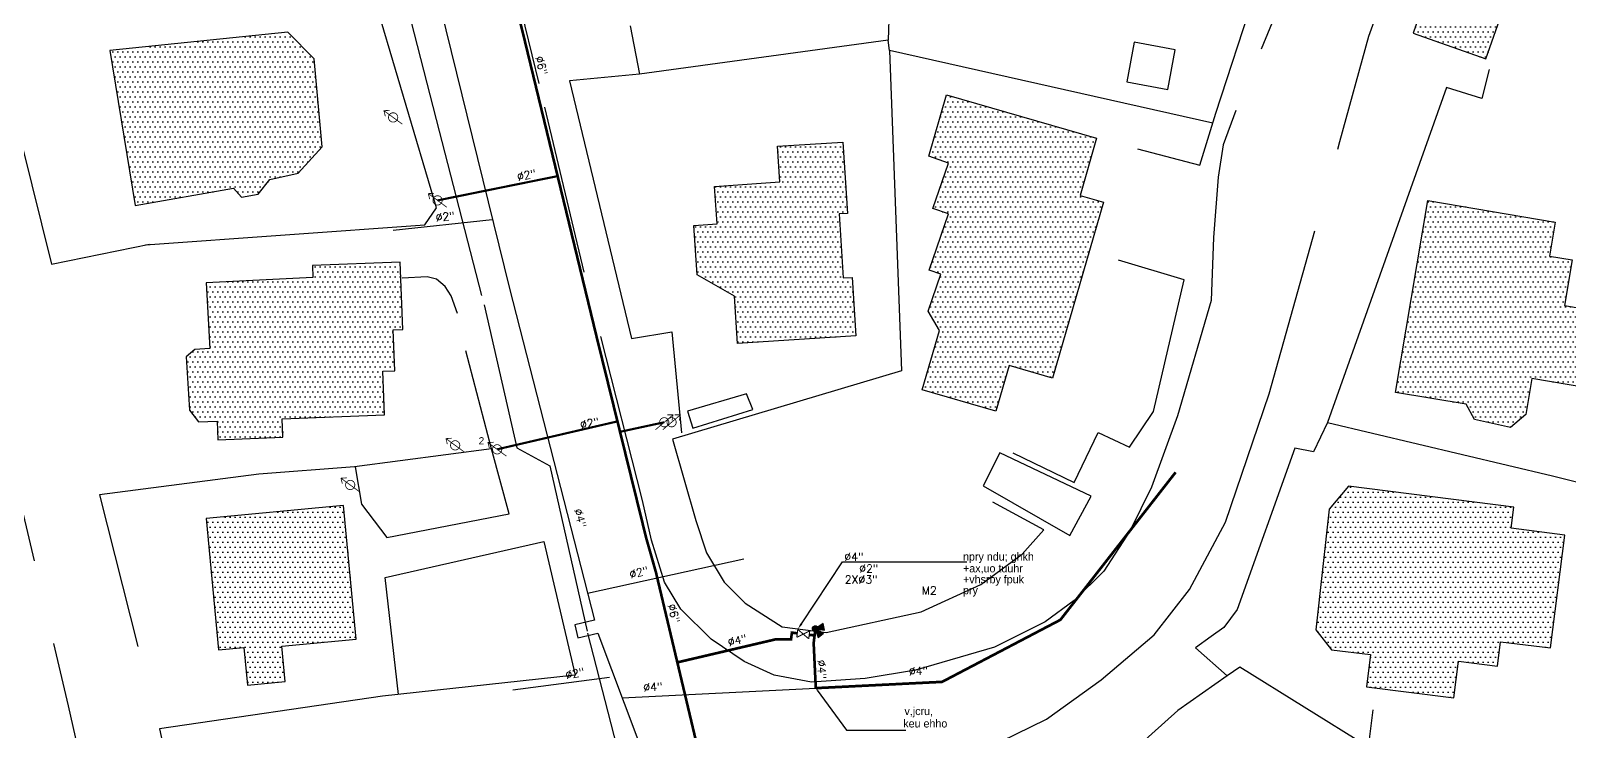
# Model space of a CAD drawing. Header units: metres. Extents: x 222509 to 223547, y 765290 to 766147.
# Drawn here: x 222959.5 to 223074.8, y 765576.1 to 765628.6 of the extents above; entities that cross this region are included whole.
import ezdxf
from ezdxf import colors
from ezdxf.entities.mleader import LeaderData, LeaderLine
from ezdxf.math import Vec2, Vec3

# ---------------------------------------------------------------- set-up
doc = ezdxf.new("R2010")
doc.units = ezdxf.units.M
doc.linetypes.add('DASHED', pattern=[19.05, 12.7, -6.35])
for name, color, linetype in [('M2200', 8, 'Continuous'), ('M2299', 9, 'Continuous'), ('M2412', 253, 'Continuous'), ('M2602', 8, 'Continuous'), ('maim kayam', 140, 'DASHED'), ('maim metuhnan', 150, 'Continuous'), ('maim metuhnan 2', 150, 'Continuous'), ('maim metuhnan 4', 150, 'Continuous'), ('maim metuhnan 6', 150, 'Continuous'), ('Maim-Kayam-Betol', 140, 'reka-biyuv$0$Reka_new$0$X_LINE-DASH2'), ('TEXT-13', 13, 'Continuous'), ('text-maim', 13, 'Continuous')]:
    doc.layers.add(name, color=color, linetype=linetype)
for name, color, linetype, lineweight in [('M2207', 8, 'Continuous', 25), ('M2401', 8, 'DASHED', 25), ('M2404', 8, 'DASHED', 25), ('M2605', 8, 'Continuous', 25)]:
    doc.layers.add(name, color=color, linetype=linetype, lineweight=lineweight)
doc.styles.add('MIRYM', font='mirym.shx')
doc.styles.add('reka-biyuv$0$Reka_new$0$STANDARD', font='HEB')
doc.styles.add('S_COMPLEX', font='complex')
doc.styles.get("Standard").update_dxf_attribs({"font": 'arial.ttf'})
doc.linetypes.add('reka-biyuv$0$Reka_new$0$X_LINE-DASH2', pattern='A,0.5,-0.25,0.5,-0.0002,["X",reka-biyuv$0$Reka_new$0$STANDARD,S=0.3,R=0,X=0,Y=-0.14],-0.2', length=1.4502)
pattern_1 = [(0, (0, 0), (0.1875, 0.375), [0, -0.375])]

# ---------------------------------------------------------------- blocks, each defined once
blk = doc.blocks.new('makof-new')
at = {"linetype": 'ByBlock', "const_width": 0.08}
for points in [[(-0.45, 0.3), (-0.45, -0.3)], [(0.45, -0.3), (-0.45, 0.3)], [(-0.45, -0.3), (0.45, 0.3)], [(0.45, 0.3), (0.45, -0.3)]]:
    blk.add_lwpolyline(points, dxfattribs=at)
blk = doc.blocks.new('G$C5C498132')
for points in [[(-0.33, -0.29, 5.190473), (-0.44, 0.02), (-1.39, 0.06), (-1.05, -0.91)], [(0.11, -0.43, 5.190473), (-0.22, -0.38), (-0.69, -1.21), (0.34, -1.35)]]:
    blk.add_hatch(color=0).paths.add_polyline_path(points)
at = {"color": 0}
for p, q in [((-1.05, -0.91), (-1.39, 0.06)), ((-1.39, 0.06), (-0.44, 0.02)), ((-0.33, -0.29), (-1.05, -0.91)), ((-0.69, -1.21), (-0.22, -0.38)), ((0.34, -1.35), (-0.69, -1.21)), ((0.11, -0.43), (0.34, -1.35))]:
    blk.add_line(p, q, dxfattribs=at)
for start, end in [(284.0519, 240.4318), (284.0519, 177.5039), (221.124, 240.4318)]:
    blk.add_arc((0, 0), 0.439, start, end, dxfattribs=at)
blk = doc.blocks.new('*U19')
at = {"linetype": 'ByBlock', "const_width": 0.1}
for points in [[(-1.09, -0.92), (1.09, 0.92)], [(0.38, 0.92), (1.09, 0.92), (0.97, 0.22)]]:
    blk.add_lwpolyline(points, dxfattribs=at)
blk.add_lwpolyline([(-0.44, -0.37, 1), (0.44, 0.37, 1)], format="xyb", close=True, dxfattribs=at)
at = {"linetype": 'ByBlock'}
blk.add_attdef('MAD_MAIM', (-2.62, 1.26), '', height=1.08, dxfattribs=at)
blk = doc.blocks.new('*U16')
at = {"linetype": 'ByBlock', "const_width": 0.1}
for points in [[(-0.98, 0.15), (-1.15, 0.84), (-0.45, 0.89)], [(1.15, -0.84), (-1.15, 0.84)]]:
    blk.add_lwpolyline(points, dxfattribs=at)
blk.add_lwpolyline([(0.47, -0.34, 1), (-0.47, 0.34, 1)], format="xyb", close=True, dxfattribs=at)
at = {"linetype": 'ByBlock'}
blk.add_attdef('MAD_MAIM', (-2.62, 1.26), '', height=1.08, dxfattribs=at)
blk = doc.blocks.new('*U34')
at = {"linetype": 'ByBlock', "const_width": 0.1}
for points in [[(-1.09, -0.92), (1.09, 0.92)], [(0.38, 0.92), (1.09, 0.92), (0.97, 0.22)]]:
    blk.add_lwpolyline(points, dxfattribs=at)
blk.add_lwpolyline([(-0.44, -0.37, 1), (0.44, 0.37, 1)], format="xyb", close=True, dxfattribs=at)
at = {"linetype": 'ByBlock'}
blk.add_attdef('MAD_MAIM', (-2.62, 1.26), '', height=1.08, dxfattribs=at)
blk = doc.blocks.new('*U35')
at = {"linetype": 'ByBlock', "const_width": 0.1}
for points in [[(-0.98, 0.16), (-1.15, 0.85), (-0.44, 0.89)], [(1.15, -0.85), (-1.15, 0.85)]]:
    blk.add_lwpolyline(points, dxfattribs=at)
blk.add_lwpolyline([(0.47, -0.34, 1), (-0.47, 0.34, 1)], format="xyb", close=True, dxfattribs=at)
at = {"linetype": 'ByBlock'}
blk.add_attdef('MAD_MAIM', (-2.62, 1.26), '', height=1.08, dxfattribs=at)
blk = doc.blocks.new('G$CEBE070F1')
at = {"layer": 'M2299'}
h = blk.add_hatch(dxfattribs=at)
h.set_pattern_fill('DOTS', color=256, scale=6, style=0)
h.set_pattern_definition(pattern_1)
h.paths.add_polyline_path([(223063.12, 765628.39), (223068.57, 765626.47), (223070.4, 765631.66), (223072.28, 765630.06), (223073.3, 765631.26), (223077.65, 765627.58), (223078.57, 765628.68), (223080.02, 765627.46), (223085.63, 765628.61), (223085.49, 765629.31), (223088.99, 765630.03), (223088.23, 765633.72), (223087.75, 765633.62), (223086.95, 765637.54), (223083.26, 765636.78), (223082.58, 765640.07), (223083.74, 765641.12), (223080.6, 765644.6), (223081.62, 765647.35), (223079.58, 765650), (223076.71, 765647.79), (223070.78, 765642.37), (223064.94, 765633.56)])
h = blk.add_hatch(dxfattribs=at)
h.set_pattern_fill('DOTS', color=256, scale=6, style=0)
h.set_pattern_definition(pattern_1)
h.paths.add_polyline_path([(222965.41, 765627.09), (222967.3, 765615.48), (222974.69, 765616.77), (222975.27, 765616.1), (222976.52, 765616.32), (222977.4, 765617.42), (222979.53, 765617.89), (222981.32, 765619.87), (222980.72, 765626.48), (222978.76, 765628.46)])
h = blk.add_hatch(dxfattribs=at)
h.set_pattern_fill('DOTS', color=256, scale=6, style=0)
h.set_pattern_definition(pattern_1)
h.paths.add_polyline_path([(223028.15, 765623.77), (223039.39, 765620.53), (223038.15, 765616.23), (223039.9, 765615.72), (223036.09, 765602.54), (223032.83, 765603.48), (223031.84, 765600.06), (223026.32, 765601.65), (223027.61, 765606.11), (223026.76, 765607.56), (223027.71, 765610.32), (223026.83, 765610.62), (223028.28, 765614.85), (223027.11, 765615.26), (223028.28, 765618.66), (223026.82, 765619.17)])
h = blk.add_hatch(dxfattribs=at)
h.set_pattern_fill('DOTS', color=256, scale=6, style=0)
h.set_pattern_definition(pattern_1)
h.paths.add_polyline_path([(223015.47, 765619.92), (223020.36, 765620.23), (223020.71, 765614.89), (223020.08, 765614.85), (223020.39, 765610.05), (223021.06, 765610.09), (223021.35, 765605.72), (223012.48, 765605.14), (223012.25, 765608.68), (223009.45, 765610.28), (223009.19, 765613.98), (223010.95, 765614.1), (223010.75, 765616.9), (223015.64, 765617.25)])
h = blk.add_hatch(dxfattribs=at)
h.set_pattern_fill('DOTS', color=256, scale=6, style=0)
h.set_pattern_definition(pattern_1)
h.paths.add_polyline_path([(223061.8, 765601.47), (223064.24, 765615.86), (223073.78, 765614.24), (223073.35, 765611.69), (223075.05, 765611.4), (223074.47, 765607.99), (223077.13, 765607.53), (223076.16, 765601.81), (223072.03, 765602.51), (223071.57, 765599.8), (223070.44, 765598.84), (223067.73, 765599.43), (223067.1, 765600.58)])
h = blk.add_hatch(dxfattribs=at)
h.set_pattern_fill('DOTS', color=256, scale=6, style=0)
h.set_pattern_definition(pattern_1)
h.paths.add_polyline_path([(222972.64, 765609.67), (222972.9, 765604.75), (222971.77, 765604.69), (222971.14, 765604.14), (222971.38, 765600.13), (222972.06, 765599.25), (222973.46, 765599.31), (222973.51, 765597.92), (222978.39, 765598.11), (222978.34, 765599.48), (222986, 765599.78), (222985.87, 765603.06), (222986.78, 765603.09), (222986.66, 765606.16), (222987.37, 765606.18), (222987.17, 765611.24), (222980.61, 765610.99), (222980.64, 765610.09)])
h = blk.add_hatch(dxfattribs=at)
h.set_pattern_fill('DOTS', color=256, scale=6, style=0)
h.set_pattern_definition(pattern_1)
h.paths.add_polyline_path([(223055.84, 765583.66), (223057.01, 765582.18), (223059.93, 765581.81), (223059.63, 765579.4), (223066.19, 765578.58), (223066.54, 765581.32), (223069.46, 765580.95), (223069.69, 765582.78), (223073.42, 765582.31), (223074.49, 765590.77), (223070.47, 765591.28), (223070.67, 765592.87), (223058.27, 765594.43), (223056.82, 765592.71)])
h = blk.add_hatch(dxfattribs=at)
h.set_pattern_fill('DOTS', color=256, scale=6, style=0)
h.set_pattern_definition(pattern_1)
h.paths.add_polyline_path([(222972.63, 765592.02), (222973.56, 765582.17), (222975.46, 765582.35), (222975.73, 765579.53), (222978.56, 765579.79), (222978.31, 765582.45), (222983.88, 765582.98), (222982.93, 765592.99)])
at = {"layer": 'M2200'}
for points in [[(223063.12, 765628.39, 536.92), (223068.57, 765626.47, 537.09), (223070.4, 765631.66, 542.78), (223072.28, 765630.06, 542.78), (223073.3, 765631.26, 542.78), (223077.65, 765627.58, 542.78), (223078.57, 765628.68, 542.78), (223080.02, 765627.46, 542.78), (223085.63, 765628.61, 543.09), (223085.49, 765629.31, 543.09), (223088.99, 765630.03, 543.35), (223088.23, 765633.72, 543.35), (223087.75, 765633.62, 543.35), (223086.95, 765637.54, 543.35), (223083.26, 765636.78, 543.35), (223082.58, 765640.07, 543.19), (223083.74, 765641.12, 543.19), (223080.6, 765644.6, 543.06), (223081.62, 765647.35, 539.14), (223079.58, 765650, 539.14), (223076.71, 765647.79, 539.07), (223070.78, 765642.37, 539.07), (223064.94, 765633.56, 537.45)], [(222965.41, 765627.09, 526.42), (222967.3, 765615.48, 529.04), (222974.69, 765616.77, 529.21), (222975.27, 765616.1, 529.21), (222976.52, 765616.32, 529.19), (222977.4, 765617.42, 529.19), (222979.53, 765617.89, 529.19), (222981.32, 765619.87, 529.19), (222980.72, 765626.48, 529.19), (222978.76, 765628.46, 529.19)], [(223028.15, 765623.77, 537.86), (223039.39, 765620.53, 537.95), (223038.15, 765616.23, 537.95), (223039.9, 765615.72, 535.77), (223036.09, 765602.54, 538.87), (223032.83, 765603.48, 535.94), (223031.84, 765600.06, 534.74), (223026.32, 765601.65, 534.76), (223027.61, 765606.11, 538.5), (223026.76, 765607.56, 538.49), (223027.71, 765610.32, 538.49), (223026.83, 765610.62, 538.49), (223028.28, 765614.85, 538.07), (223027.11, 765615.26, 538.07), (223028.28, 765618.66, 538.07), (223026.82, 765619.17, 538.07)], [(223015.47, 765619.92, 539.71), (223020.36, 765620.23, 539.71), (223020.71, 765614.89, 539.71), (223020.08, 765614.85, 541.4), (223020.39, 765610.05, 540.05), (223021.06, 765610.09, 540.05), (223021.35, 765605.72, 540.05), (223012.48, 765605.14, 540.05), (223012.25, 765608.68, 539.53), (223009.45, 765610.28, 538.23), (223009.19, 765613.98, 537.91), (223010.95, 765614.1, 539.71), (223010.75, 765616.9, 539.71), (223015.64, 765617.25, 539.71)], [(223061.8, 765601.47, 548.79), (223064.24, 765615.86, 547.58), (223073.78, 765614.24, 547.76), (223073.35, 765611.69, 549.35), (223075.05, 765611.4, 548.95), (223074.47, 765607.99, 547.8), (223077.13, 765607.53, 547.8), (223076.16, 765601.81, 547.74), (223072.03, 765602.51, 548.88), (223071.57, 765599.8, 548.88), (223070.44, 765598.84, 548.88), (223067.73, 765599.43, 548.88), (223067.1, 765600.58, 548.88)], [(222972.64, 765609.67, 532.3), (222972.9, 765604.75, 530.8), (222971.77, 765604.69, 530.8), (222971.14, 765604.14, 530.8), (222971.38, 765600.13, 530.8), (222972.06, 765599.25, 530.8), (222973.46, 765599.31, 531.52), (222973.51, 765597.92, 531.52), (222978.39, 765598.11, 531.85), (222978.34, 765599.48, 532.56), (222986, 765599.78, 532.33), (222985.87, 765603.06, 532.33), (222986.78, 765603.09, 532.33), (222986.66, 765606.16, 530.96), (222987.37, 765606.18, 530.97), (222987.17, 765611.24, 530.69), (222980.61, 765610.99, 530.56), (222980.64, 765610.09, 532.35)], [(223055.84, 765583.66, 545.21), (223057.01, 765582.18, 545.21), (223059.93, 765581.81, 543.86), (223059.63, 765579.4, 543.86), (223066.19, 765578.58, 543.86), (223066.54, 765581.32, 545.22), (223069.46, 765580.95, 545.22), (223069.69, 765582.78, 545.22), (223073.42, 765582.31, 545.22), (223074.49, 765590.77, 545.22), (223070.47, 765591.28, 545.22), (223070.67, 765592.87, 545.22), (223058.27, 765594.43, 545.22), (223056.82, 765592.71, 545.22)], [(222972.63, 765592.02, 532.47), (222973.56, 765582.17, 532.47), (222975.46, 765582.35, 533.64), (222975.73, 765579.53, 532.89), (222978.56, 765579.79, 532.89), (222978.31, 765582.45, 532.53), (222983.88, 765582.98, 531.65), (222982.93, 765592.99, 531.46)]]:
    blk.add_polyline3d(points, close=True, dxfattribs=at)
at = {"layer": 'M2207'}
for points in [[(223042.21, 765627.72, 534.68), (223041.66, 765624.74, 534.68), (223044.73, 765624.17, 534.68), (223045.29, 765627.15, 534.68), (223042.21, 765627.72, 534.68)], [(223013.14, 765601.37, 531.87), (223008.73, 765600.05, 531.87), (223009.13, 765598.78, 531.98), (223013.61, 765600.18, 531.97), (223013.14, 765601.37, 531.87)]]:
    blk.add_polyline3d(points, close=True, dxfattribs=at)
at = {"layer": 'M2401'}
for points in [[(222958.79, 765638.64, 512.73), (222954.67, 765629.2, 511.97), (222953.76, 765627.23, 511.95), (222953.04, 765625.5, 512.11), (222952.49, 765622.92, 512.59), (222952.63, 765619.66, 513.33), (222954.16, 765611.33, 515.2), (222956.81, 765601.19, 517.34), (222962.29, 765577.98, 521.26), (222964.77, 765567.08, 522.55), (222966.66, 765562.88, 523.29), (222969.11, 765559.48, 523.72), (222971.79, 765557.56, 524.15), (222975.37, 765556.57, 524.6), (222982.06, 765556.04, 525.33), (222989.53, 765555.85, 525.72), (222996.51, 765557.44, 526.09), (223001.23, 765558.99, 526.45), (223003.66, 765559.87, 526.64), (223004.51, 765560.29, 526.66), (223005.16, 765560.57, 526.7), (223005.92, 765561.02, 526.78), (223006.25, 765561.32, 526.78), (223006.41, 765561.9, 526.78)], [(223059.8, 765628.16, 532.05), (223060.78, 765630.84, 532.13)]]:
    blk.add_polyline3d(points, dxfattribs=at)
at = {"layer": 'M2404'}
for points in [[(222987.38, 765631.64, 521.93), (222990.11, 765621.04, 522.86), (222993.47, 765608.02, 523.95), (222995.92, 765597.32, 524.73), (222998.4, 765595.97, 524.95), (223001.23, 765583.43, 525.72), (223003.61, 765574.1, 526.18), (223004.59, 765569.39, 526.52), (223006.41, 765561.9, 526.78)], [(223056.57, 765638.94, 532.46), (223049.83, 765622.61, 531.71), (223048.88, 765620.02, 531.46), (223048.51, 765617.59, 531.39), (223048.16, 765613.08, 531.3), (223047.98, 765608.36, 530.96), (223045.45, 765599.71, 530.38), (223043.52, 765594.36, 529.86), (223041.91, 765591.12, 529.5), (223039.94, 765588.07, 529.29), (223037.71, 765585.86, 528.94), (223035.54, 765584.28, 528.6), (223031.74, 765582.37, 528.27), (223025.81, 765580.65, 527.59), (223022.04, 765580.01, 527.3), (223018.03, 765579.75, 526.85), (223015.21, 765580.28, 526.65), (223012.97, 765581.3, 526.48), (223010.5, 765582.98, 526.28), (223008.22, 765585.23, 526), (223007, 765587.24, 525.84), (223006.01, 765590.38, 525.65), (223005.35, 765593.36, 525.46), (223000.98, 765610.49, 524.05), (222997.59, 765624.63, 522.84), (222992.64, 765645.09, 520.68)], [(223014.71, 765554.08, 527.39), (223013.96, 765559.34, 527.22), (223014.05, 765561.73, 527.19), (223014.88, 765565.15, 527.16), (223017.13, 765568.5, 527.14), (223019.59, 765570.82, 527.21), (223022.44, 765572.35, 527.4), (223026.98, 765573.84, 527.81), (223032.21, 765575.29, 528.28), (223035.64, 765576.98, 528.46), (223039.73, 765579.91, 528.82), (223043.71, 765583.3, 529.33), (223046.35, 765586.7, 529.75), (223049.07, 765591.75, 530.17), (223052.33, 765601.36, 530.77), (223057.64, 765620.28, 531.71), (223059.8, 765628.16, 532.05)]]:
    blk.add_polyline3d(points, dxfattribs=at)
at = {"layer": 'M2412'}
blk.add_polyline3d([(223032.15, 765596.95, 532.16), (223030.9, 765594.46, 532.16), (223037.4, 765590.74, 529.48), (223038.99, 765593.7, 529.6), (223032.15, 765596.95, 532.16)], close=True, dxfattribs=at)
at = {"layer": 'M2602'}
for points in [[(222968.07, 765612.52, 518.95), (222989.02, 765614.04, 524.37), (222989.9, 765615.31, 524.56), (222984.95, 765632.03, 521.9), (222984.93, 765632.33, 521.95)], [(223048.1, 765621.64, 532.77), (223023.87, 765627.1, 532.03), (223023.77, 765627.86, 529.76), (223005.13, 765625.33, 528.36)], [(223056.7, 765599.2, 537.67), (223073.57, 765595.22, 541.73), (223080.72, 765593.44, 542.22)], [(222983.81, 765595.89, 525.95), (222984.27, 765593.08, 525.95), (222986.18, 765590.6, 526.12), (222995.34, 765592.37, 526.39), (222994.03, 765597.24, 525.09), (222983.75, 765595.89, 525.86), (222976.59, 765595.34, 525.69), (222964.64, 765593.8, 521.68), (222967.5, 765582.43, 521.69)], [(222987.04, 765578.82, 527.08), (222986.04, 765587.59, 526.19), (222997.95, 765590.29, 526.84), (223000.31, 765580.27, 526.66)], [(223000.31, 765580.27, 526.66), (222985.86, 765578.69, 527.12)], [(223059.78, 765574.88, 539.96), (223050.13, 765580.88, 538.47), (223049.18, 765580.21, 538.3)], [(223070.4, 765568.98, 540.32), (223059.78, 765574.88, 539.96), (223060.13, 765577.67, 539.9)]]:
    blk.add_polyline3d(points, dxfattribs=at)
at = {"layer": 'M2605'}
for points in [[(223026.15, 765644, 529.57), (223024.3, 765643.99, 529.57), (223023.77, 765627.86, 529.76)], [(223042.47, 765619.73, 532.42), (223047.14, 765618.51, 532.57), (223048.34, 765622.41, 532.81), (223051.2, 765631.21, 532.81)], [(222966.26, 765630.03, 519.01), (222956.55, 765629.02, 519.01), (222961.03, 765611.09, 518.84), (222968.38, 765612.58, 518.96)], [(223004.43, 765628.94, 528.36), (223005.13, 765625.33, 528.36), (222999.87, 765624.83, 528.36), (223004.53, 765605.51, 528.36), (223007.54, 765606.02, 529.59), (223008.27, 765598.43, 529.79)], [(223023.87, 765627.1, 532.03), (223024.77, 765603.08, 532.58), (223007.6, 765597.96, 532.12), (223009.34, 765591.86, 532.27), (223010.15, 765589.43, 532.27), (223011.47, 765587.25, 532.27), (223013.05, 765585.66, 532.27), (223015.83, 765583.89, 532.27), (223019.11, 765583.48, 532.27), (223026.23, 765585.02, 532.36), (223030.71, 765587.08, 532.48), (223033.81, 765589.34, 532.46), (223035.43, 765591.16, 532.59), (223031.62, 765593.24, 532.52)], [(223068.83, 765625.67, 538.07), (223068.28, 765623.5, 538.1), (223065.64, 765624.33, 538.1), (223056.7, 765599.2, 537.67), (223055.65, 765597.01, 537.7), (223054.27, 765597.29, 537.7), (223049.93, 765585.2, 537.57), (223048.93, 765583.85, 537.57), (223047.98, 765583.18, 537.57), (223046.8, 765582.32, 537.57), (223049.18, 765580.21, 538.3), (223045.49, 765577.62, 537.67), (223038.67, 765571.5, 537.28), (223038.08, 765572.77, 534.73), (223030, 765570.24, 534.72), (223019.55, 765564.47, 534.37), (223017.38, 765561.71, 534.26), (223019.6, 765550.57, 534.26), (223022.69, 765548.32, 534.26), (223023.08, 765546.45, 534.26), (223038.87, 765549.42, 535.03)], [(223033.12, 765596.95, 532.4), (223037.7, 765594.71, 532.5), (223039.5, 765598.45, 532.5), (223041.87, 765597.37, 532.79), (223043.66, 765600.04, 532.79), (223045.97, 765609.91, 532.79), (223041.03, 765611.38, 532.62)], [(222991.47, 765607.37, 524.99), (222991, 765608.71, 524.99), (222990.56, 765609.4, 524.99), (222989.91, 765609.95, 524.99), (222989.19, 765610.14, 524.99), (222987.33, 765610.04, 524.99)], [(222994.03, 765597.24, 525.09), (222992.1, 765604.58, 525.04)], [(222985.86, 765578.69, 527.12), (222969.14, 765576.26, 527.12), (222972.81, 765559.33, 527.12), (222980.26, 765559.82, 526.8), (222989.38, 765560.58, 526.63)]]:
    blk.add_polyline3d(points, dxfattribs=at)
blk = doc.blocks.new('G$C48AC2FB6')
at = {"layer": 'maim kayam', "ltscale": 0.1, "const_width": 0.2}
blk.add_lwpolyline([(223018.34, 765579.3), (223027.81, 765579.77), (223036.68, 765584.42), (223045.32, 765595.48)], dxfattribs=at)
at = {"layer": 'maim metuhnan 2', "const_width": 0.16}
for points in [[(222989.98, 765615.86), (222998.98, 765617.68)], [(222994.45, 765597.2), (223003.49, 765599.3)], [(223006.98, 765599.23), (223003.65, 765598.51)]]:
    blk.add_lwpolyline(points, dxfattribs=at)
at = {"layer": 'maim metuhnan 4', "const_width": 0.2, "elevation": 532.27}
for points in [[(223016.95, 765583.41), (223016.55, 765583.46), (223016.48, 765582.95), (223015.34, 765582.96), (223007.96, 765581.23)], [(223017.85, 765583.3), (223018.25, 765583.25), (223018.18, 765582.68), (223018.34, 765579.3)], [(223018.25, 765583.25), (223018.31, 765583.75)]]:
    blk.add_lwpolyline(points, dxfattribs=at)
at = {"layer": 'maim metuhnan 6'}
blk.add_lwpolyline([(222992.27, 765645.05, 0.2, 0.2, 0), (222996.5, 765627.91, 0.2, 0.2, 0), (223001.91, 765605.62, 0.2, 0.2, 0), (223005.62, 765590.57, 0.2, 0.2, 0), (223006.35, 765588, 0.2, 0.2, 0), (223014.32, 765554.45, 0.2, 0.2, 0), (223017.6, 765541.02, 0.2, 0.2, 0), (223022.85, 765520.49, 0.2, 0.2, 0), (223024.15, 765509.42, 0.2, 0.2, 0), (223022.93, 765495.2, 0.2, 0.2, 0), (223020.54, 765488.79, 0.2, 0.2, 0), (223015.78, 765479.95, 0.2, 0.2, 0), (223009.38, 765471.73, 0.2, 0.2, 0), (223005.65, 765468.47, 0.2, 0.2, 0), (222997.61, 765462.7, 0.2, 0.2, 0), (222992.3, 765460.15, 0.2, 0.2, 0), (222987.53, 765458.47, 0.2, 0.2, 0), (222982.04, 765456.96, 0.2, 0.2, 0), (222981.11, 765456.38, 0.2, 0.2, 0), (222981.24, 765455.87, 0.2, 0.2, 0), (222980.85, 765455.77, 0, 0, 0)], format="xyseb", dxfattribs=at)
at = {"layer": 'Maim-Kayam-Betol'}
for points in [[(222988.59, 765636.8), (222995.37, 765609.26), (223001.74, 765584.39), (223000.27, 765584.05), (223000.51, 765583.08), (223002, 765583.42), (223009.98, 765562.23), (223010.58, 765560.22), (223012.12, 765556), (223013.66, 765552.57), (223014.59, 765550.73), (223015.9, 765548.39), (223016.95, 765546.7), (223019.73, 765535.53), (223023.9, 765521.3), (223024.73, 765511.6), (223024.64, 765508.46), (223024.36, 765505.34), (223023.87, 765501.97), (223023.37, 765499.47), (223022.34, 765495.57)], [(222994.07, 765614.4), (222986.64, 765613.6)], [(223001.22, 765586.42), (223012.94, 765588.99)], [(222995.62, 765579.18), (223002.86, 765580.11)], [(223003.82, 765578.57), (223018.34, 765579.3)]]:
    blk.add_lwpolyline(points, dxfattribs=at)
at = {"layer": 'maim metuhnan', "linetype": 'ByBlock', "xscale": 0.6, "yscale": 0.6, "zscale": 0.6}
for name, p in [('*U35', (222989.98, 765615.86)), ('*U34', (223006.98, 765599.23))]:
    blk.add_blockref(name, p, dxfattribs=at)
at = {"layer": 'maim metuhnan', "linetype": 'ByBlock'}
ref = blk.add_blockref('*U35', (222994.45, 765597.2), dxfattribs=dict(at, xscale=0.6, yscale=0.6, zscale=0.6))
ref.add_attrib('MAD_MAIM', '2', (222993.06, 765597.57, 535.79), dxfattribs={"color": 0, "height": 0.54})
at = {"layer": 'maim metuhnan', "xscale": -0.4999999999999998, "yscale": 0.4999999999999999, "rotation": 31.37543776838917}
blk.add_blockref('G$C5C498132', (223018.31, 765583.75, 532.27), dxfattribs=at)
at = {"layer": 'maim metuhnan 4', "rotation": 352.8749836508785}
blk.add_blockref('makof-new', (223017.4, 765583.35, 532.27), dxfattribs=at)
at = {"layer": 'Maim-Kayam-Betol', "linetype": 'ByBlock', "xscale": 0.6, "yscale": 0.6, "zscale": 0.6}
for name, p in [('*U16', (222986.65, 765622.08)), ('*U19', (223007.53, 765599.23)), ('*U16', (222991.3, 765597.5)), ('*U16', (222983.43, 765594.53))]:
    blk.add_blockref(name, p, dxfattribs=at)
at = {"layer": 'maim kayam', "style": 'S_COMPLEX'}
blk.add_text('%%C4"', height=0.6, rotation=3, dxfattribs=at).set_placement((223025.33, 765580.25))
at = {"layer": 'maim metuhnan', "style": 'S_COMPLEX'}
for s, rotation, p in [('%%C6"', 284.7162, (222997.3, 765626.59, 534.3)), ('%%C2"', 11.3208, (222996, 765617.32)), ('%%C2"', 11.3208, (223000.73, 765598.72)), ('%%C6"', 284, (223007.23, 765585.53, 534.3)), ('%%C4"', 13.0975, (223011.82, 765582.43)), ('%%C4"', 273, (223018.46, 765581.41, 534.3))]:
    blk.add_text(s, height=0.6, rotation=rotation, dxfattribs=at).set_placement(p)
at = {"layer": 'Maim-Kayam-Betol', "style": 'S_COMPLEX'}
for s, rotation, p in [('%%C2"', 6, (222989.87, 765614.27)), ('%%C4"', 284, (223000.21, 765592.67)), ('%%C2"', 14.0077, (223004.45, 765587.51)), ('%%C2"', 11, (222999.63, 765579.97)), ('%%C4"', 3, (223005.42, 765579.05))]:
    blk.add_text(s, height=0.6, rotation=rotation, dxfattribs=at).set_placement(p)
at = {"layer": 'TEXT-13'}
for s, style, p in [('%%c4"', 'S_COMPLEX', (223020.48, 765588.84)), ('npry ndu; ghkh', 'MIRYM', (223029.38, 765588.86)), ('%%c2"', 'S_COMPLEX', (223021.59, 765587.96)), ('+ax,uo tuuhr', 'MIRYM', (223029.38, 765587.98)), ('2X%%c3"', 'S_COMPLEX', (223020.51, 765587.14)), ('M2', 'S_COMPLEX', (223026.28, 765586.32)), ('+vhsrby fpuk', 'MIRYM', (223029.38, 765587.16)), ('pry', 'MIRYM', (223029.38, 765586.34))]:
    blk.add_text(s, height=0.6, dxfattribs=dict(at, style=style)).set_placement(p)
at = {"layer": 'text-maim', "style": 'MIRYM'}
for s, p in [('v,jcru,', (223024.99, 765577.28, -25.44)), ('keu ehho', (223024.9, 765576.35, -25.44))]:
    blk.add_text(s, height=0.6, dxfattribs=at).set_placement(p)
at = {"layer": 'TEXT-13'}
ml = blk.add_multileader_mtext('Standard', dxfattribs=at)
ml.set_content(' ', color=256)
ml.set_leader_properties()
ml.build(insert=Vec2(0, 0))
ml.multileader.update_dxf_attribs({"text_right_attachment_type": 6, "dogleg_length": 9.18, "arrow_head_size": 0.5})
ctx = ml.context
ctx.base_point, ctx.char_height, ctx.arrow_head_size, ctx.landing_gap_size, ctx.plane_origin, ctx.plane_x_axis, ctx.plane_y_axis = Vec3(223029.75, 765588.67), 0.165, 0.5, 0.0824, Vec3(222987.97, 765457.79), Vec3(-1, 0), Vec3(0, -1)
ctx.right_attachment, ctx.text_align_type = 6, 2
notes = []
notes.append((ctx, [(0, (1, 1, 0), (223020.34, 765588.76), (1, 0), 9.18, [(0, [(223016.99, 765583.71)], 0, [])])]))
ctx.mtext.insert, ctx.mtext.text_direction, ctx.mtext.rotation, ctx.mtext.alignment, ctx.mtext.flow_direction = Vec3(223029.6, 765588.59), Vec3(-1, 0), 3.141593, 3, 5
at = {"layer": 'text-maim'}
ml = blk.add_multileader_mtext('Standard', dxfattribs=at)
ml.set_content('', color=256)
ml.set_leader_properties()
ml.build(insert=Vec2(0, 0))
ml.multileader.update_dxf_attribs({"dogleg_length": 4.44, "arrow_head_size": 0.18})
ctx = ml.context
ctx.base_point, ctx.char_height, ctx.arrow_head_size, ctx.landing_gap_size, ctx.plane_origin = Vec3(223027.49, 765576.14), 2.4, 0.18, 1.2, Vec3(223022.51, 765578.49)
ctx.attachment_type = 2
notes.append((ctx, [(0, (1, 1, 0), (223020.64, 765576.14), (1, 0), 4.44, [(0, [(223018.34, 765579.3)], 0, [])])]))
ctx.mtext.insert, ctx.mtext.text_direction, ctx.mtext.alignment, ctx.mtext.flow_direction = Vec3(223026.29, 765576.14), Vec3(-1, 0), 3, 5
for ctx, leaders in notes:
    for number, flags, end, landing, length, lines in leaders:
        leader = LeaderData()
        leader.index, (leader.has_last_leader_line, leader.has_dogleg_vector, leader.attachment_direction) = number, flags
        leader.last_leader_point, leader.dogleg_vector, leader.dogleg_length = Vec3(end), Vec3(landing), length
        for number, points, colour, breaks in lines:
            line = LeaderLine()
            line.index, line.vertices, line.color, line.breaks = number, Vec3.list(points), colors.encode_raw_color(colour), breaks
            leader.lines.append(line)
        ctx.leaders.append(leader)

msp = doc.modelspace()

# ---------------------------------------------------------------- block references
for name in ['G$CEBE070F1', 'G$C48AC2FB6']:
    msp.add_blockref(name, (0, 0))

doc.saveas('drawing.dxf')
